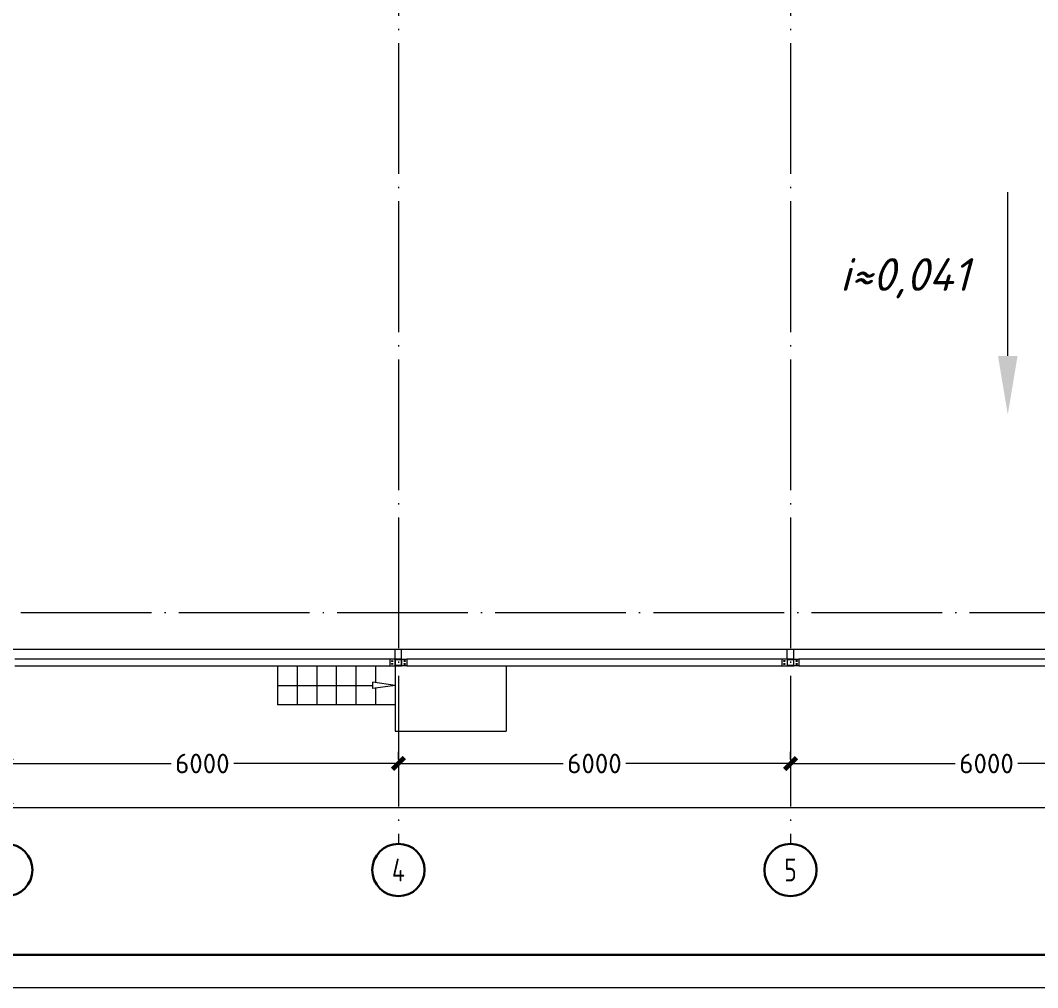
# Model space of a CAD drawing. Extents: x -965262 to 1142518, y -357520 to 71675.
# Drawn here: x -705992 to -690425, y -240088 to -225286 of the extents above; entities that cross this region are included whole.
import ezdxf

# ---------------------------------------------------------------- set-up
doc = ezdxf.new("R2010")
doc.units = 0
doc.header["$LTSCALE"] = 10
doc.linetypes.add('DOTE', pattern=[2.42, 2, -0.2, 0.02, -0.2])
doc.layers.get('0').update_dxf_attribs({"linetype": 'CONTINUOUS', "lineweight": 30})
doc.layers.get('Defpoints').update_dxf_attribs({"linetype": 'CONTINUOUS'})
doc.layers.add('DOTE', color=7, linetype='DOTE', lineweight=9)
doc.styles.add('GOST 2.304', font='isocpeur.ttf', dxfattribs={"width": 0.75, "height": 250})
doc.styles.get("Standard").update_dxf_attribs({"font": 'isocpeur.ttf', "height": 300})
doc.dimstyles.get("Standard").update_dxf_attribs({"dimscale": 100, "dimtxt": 300, "dimasz": 1.8, "dimexe": 1.8, "dimexo": 0.625, "dimgap": 0.9, "dimtad": 0, "dimdec": 0, "dimzin": 0, "dimdsep": 46, "dimtxsty": 'Standard', "dimblk": 'ARCHTICK', "dimcen": 0.9, "dimclrd": 256, "dimclre": 256, "dimclrt": 256, "dimadec": 0, "dimazin": 0, "dimtfac": 1, "dimtdec": 0, "dimtofl": 0, "dimtmove": 0, "dimatfit": 3, "dimfxl": 1, "dimtolj": 1, "dimtzin": 0, "dimlwd": 15, "dimlwe": 15, "dimarcsym": 0})

# ---------------------------------------------------------------- blocks, each defined once
blk = doc.blocks.new('_ArchTick')
at = {"color": 0, "linetype": 'ByBlock', "lineweight": 0, "const_width": 0.4}
blk.add_lwpolyline([(-0.5, -0.5), (0.5, 0.5)], dxfattribs=at)
blk = doc.blocks.new('*D161')
at = {"lineweight": 15, "transparency": 16777216}
for p, q in [((-694207, -236595), (-694207, -236478)), ((-688207, -236595), (-688207, -236478)), ((-694207, -236658), (-691687, -236658)), ((-688207, -236658), (-690727, -236658))]:
    blk.add_line(p, q, dxfattribs=at)
at = {"layer": 'Defpoints', "color": 0, "lineweight": 15, "transparency": 16777216}
for p in [(-694207, -236658), (-694207, -236658), (-688207, -236658)]:
    blk.add_point(p, dxfattribs=at)
at = {"lineweight": 15, "transparency": 16777216, "xscale": 180, "yscale": 180, "zscale": 180, "rotation": 180}
blk.add_blockref('_ArchTick', (-694207, -236658), dxfattribs=at)
at = {"lineweight": 15, "transparency": 16777216, "xscale": 180, "yscale": 180, "zscale": 180}
blk.add_blockref('_ArchTick', (-688207, -236658), dxfattribs=at)
at = {"lineweight": 15, "transparency": 16777216, "insert": (-691207, -236658), "char_height": 300, "attachment_point": 5}
blk.add_mtext('\\A1;6000', dxfattribs=at)
blk = doc.blocks.new('*D162')
at = {"lineweight": 15, "transparency": 16777216}
for p, q in [((-700207, -236595), (-700207, -236478)), ((-694207, -236595), (-694207, -236478)), ((-700207, -236658), (-697687, -236658)), ((-694207, -236658), (-696727, -236658))]:
    blk.add_line(p, q, dxfattribs=at)
at = {"layer": 'Defpoints', "color": 0, "lineweight": 15, "transparency": 16777216}
for p in [(-700207, -236658), (-700207, -236658), (-694207, -236658)]:
    blk.add_point(p, dxfattribs=at)
at = {"lineweight": 15, "transparency": 16777216, "xscale": 180, "yscale": 180, "zscale": 180, "rotation": 180}
blk.add_blockref('_ArchTick', (-700207, -236658), dxfattribs=at)
at = {"lineweight": 15, "transparency": 16777216, "xscale": 180, "yscale": 180, "zscale": 180}
blk.add_blockref('_ArchTick', (-694207, -236658), dxfattribs=at)
at = {"lineweight": 15, "transparency": 16777216, "insert": (-697207, -236658), "char_height": 300, "attachment_point": 5}
blk.add_mtext('\\A1;6000', dxfattribs=at)
blk = doc.blocks.new('*D163')
at = {"lineweight": 15, "transparency": 16777216}
for p, q in [((-706207, -236595), (-706207, -236478)), ((-700207, -236595), (-700207, -236478)), ((-706207, -236658), (-703687, -236658)), ((-700207, -236658), (-702727, -236658))]:
    blk.add_line(p, q, dxfattribs=at)
at = {"layer": 'Defpoints', "color": 0, "lineweight": 15, "transparency": 16777216}
for p in [(-706207, -236658), (-706207, -236658), (-700207, -236658)]:
    blk.add_point(p, dxfattribs=at)
at = {"lineweight": 15, "transparency": 16777216, "xscale": 180, "yscale": 180, "zscale": 180, "rotation": 180}
blk.add_blockref('_ArchTick', (-706207, -236658), dxfattribs=at)
at = {"lineweight": 15, "transparency": 16777216, "xscale": 180, "yscale": 180, "zscale": 180}
blk.add_blockref('_ArchTick', (-700207, -236658), dxfattribs=at)
at = {"lineweight": 15, "transparency": 16777216, "insert": (-703207, -236658), "char_height": 300, "attachment_point": 5}
blk.add_mtext('\\A1;6000', dxfattribs=at)
blk = doc.blocks.new('*D168')
at = {"lineweight": 15, "transparency": 16777216}
for p, q in [((-706207, -237270), (-706207, -237153)), ((-670207, -237270), (-670207, -237153)), ((-706207, -237333), (-688792, -237333)), ((-670207, -237333), (-687622, -237333))]:
    blk.add_line(p, q, dxfattribs=at)
at = {"layer": 'Defpoints', "color": 0, "lineweight": 15, "transparency": 16777216}
for p in [(-706207, -237333), (-670207, -237333, -1451), (-670207, -237333)]:
    blk.add_point(p, dxfattribs=at)
at = {"lineweight": 15, "transparency": 16777216, "xscale": 180, "yscale": 180, "zscale": 180, "rotation": 180}
blk.add_blockref('_ArchTick', (-706207, -237333), dxfattribs=at)
at = {"lineweight": 15, "transparency": 16777216, "xscale": 180, "yscale": 180, "zscale": 180}
blk.add_blockref('_ArchTick', (-670207, -237333), dxfattribs=at)
at = {"lineweight": 15, "transparency": 16777216, "insert": (-688207, -237333), "char_height": 300, "attachment_point": 5}
blk.add_mtext('\\A1;36000', dxfattribs=at)

msp = doc.modelspace()

# ---------------------------------------------------------------- linework, layer by layer
at = {"lineweight": 15, "ltscale": 100}
msp.add_line((-690882.6, -230421, -3259.8), (-690882.6, -227913.4, -3259.8), dxfattribs=at)
at = {"color": 86, "lineweight": 15}
msp.add_line((-670122.4, -234912.1, 1668.2), (-724766.4, -234912.1, 1668.2), dxfattribs=at)
at = {"lineweight": 15}
for p, q in [((-700337.4, -235062.1, 1668.2), (-706077.4, -235062.1, 1668.2)), ((-700257.4, -235062.1, -3259.8), (-700337.4, -235062.1, -3259.8)), ((-700337.4, -235062.1, -3259.8), (-700337.4, -235162.1, -3259.8)), ((-700257.4, -235062.1, -3259.8), (-700257.4, -234912.1, -3259.8)), ((-700257.4, -235062.1, -3259.8), (-700257.4, -235162.1, -3259.8)), ((-700157.4, -235062.1, -3259.8), (-700257.4, -235062.1, -3259.8)), ((-700157.4, -235062.1, -3259.8), (-700157.4, -234912.1, -3259.8)), ((-700157.4, -235162.1, -3259.8), (-700157.4, -235062.1, -3259.8)), ((-700157.4, -235062.1, -3259.8), (-700077.4, -235062.1, -3259.8)), ((-700077.4, -235062.1, -3259.8), (-700077.4, -235162.1, -3259.8)), ((-694337.4, -235062.1, 1668.2), (-700077.4, -235062.1, 1668.2)), ((-694257.4, -235062.1, -3259.8), (-694337.4, -235062.1, -3259.8)), ((-694337.4, -235062.1, -3259.8), (-694337.4, -235162.1, -3259.8)), ((-694257.4, -235062.1, -3259.8), (-694257.4, -234912.1, -3259.8)), ((-694257.4, -235062.1, -3259.8), (-694257.4, -235162.1, -3259.8)), ((-694157.4, -235062.1, -3259.8), (-694257.4, -235062.1, -3259.8)), ((-694157.4, -235062.1, -3259.8), (-694157.4, -234912.1, -3259.8)), ((-694157.4, -235162.1, -3259.8), (-694157.4, -235062.1, -3259.8)), ((-694157.4, -235062.1, -3259.8), (-694077.4, -235062.1, -3259.8)), ((-694077.4, -235062.1, -3259.8), (-694077.4, -235162.1, -3259.8)), ((-688337.4, -235062.1, 1668.2), (-694077.4, -235062.1, 1668.2)), ((-706077.4, -235162.1, 1668.2), (-700337.4, -235162.1, 1668.2)), ((-702057.3, -235162.1), (-702057.3, -235762.1)), ((-701757.3, -235162.1), (-701757.3, -235762.1)), ((-701457.3, -235162.1), (-701457.3, -235762.1)), ((-701157.3, -235162.1), (-701157.3, -235762.1)), ((-700857.3, -235162.1), (-700857.3, -235762.1)), ((-700557.3, -235162.1), (-700557.3, -235418.8)), ((-700337.4, -235162.1, -3259.8), (-700257.4, -235162.1, -3259.8)), ((-700293.8, -235132.1, -3259.8), (-700311.1, -235132.1, -3259.8)), ((-700257.4, -235162.1, -3259.8), (-700157.4, -235162.1, -3259.8)), ((-700257.3, -235162.1), (-700257.3, -236162.1)), ((-700255.1, -235064.4, -3259.8), (-700159.7, -235064.4, -3259.8)), ((-700255.1, -235159.8, -3259.8), (-700255.1, -235064.4, -3259.8)), ((-700159.7, -235158.9, -3259.8), (-700255.1, -235158.9, -3259.8)), ((-700255.1, -235158.9, -3259.8), (-700159.7, -235158.9, -3259.8)), ((-700159.7, -235159.8, -3259.8), (-700255.1, -235159.8, -3259.8)), ((-700159.7, -235064.4, -3259.8), (-700159.7, -235159.8, -3259.8)), ((-700077.4, -235162.1, -3259.8), (-700157.4, -235162.1, -3259.8)), ((-700121.1, -235132.1, -3259.8), (-700103.8, -235132.1, -3259.8)), ((-700077.4, -235162.1, 1668.2), (-694337.4, -235162.1, 1668.2)), ((-698557.4, -235162.1), (-698557.4, -236162.1)), ((-694337.4, -235162.1, -3259.8), (-694257.4, -235162.1, -3259.8)), ((-694293.8, -235132.1, -3259.8), (-694311.1, -235132.1, -3259.8)), ((-694257.4, -235162.1, -3259.8), (-694157.4, -235162.1, -3259.8)), ((-694255.1, -235064.4, -3259.8), (-694159.7, -235064.4, -3259.8)), ((-694255.1, -235159.8, -3259.8), (-694255.1, -235064.4, -3259.8)), ((-694159.7, -235158.9, -3259.8), (-694255.1, -235158.9, -3259.8)), ((-694255.1, -235158.9, -3259.8), (-694159.7, -235158.9, -3259.8)), ((-694159.7, -235159.8, -3259.8), (-694255.1, -235159.8, -3259.8)), ((-694159.7, -235064.4, -3259.8), (-694159.7, -235159.8, -3259.8)), ((-694077.4, -235162.1, -3259.8), (-694157.4, -235162.1, -3259.8)), ((-694121.1, -235132.1, -3259.8), (-694103.8, -235132.1, -3259.8)), ((-694077.4, -235162.1, 1668.2), (-688337.4, -235162.1, 1668.2)), ((-702057.3, -235462.1), (-700596.7, -235462.1)), ((-700257.3, -235462.1), (-700596.7, -235413.1)), ((-700596.7, -235511.1), (-700596.7, -235413.1)), ((-700257.3, -235462.1), (-700596.7, -235511.1)), ((-700557.3, -235505.4), (-700557.3, -235762.1)), ((-700257.3, -236162.1), (-698557.4, -236162.1))]:
    msp.add_line(p, q, dxfattribs=at)
at = {"lineweight": 15, "ltscale": 200}
msp.add_line((-700257.3, -235762.1), (-702057.3, -235762.1), dxfattribs=at)
at = {"lineweight": 15, "elevation": -1808.5}
msp.add_lwpolyline([(-613462.4, -240087.8), (-613462.4, -155987.8), (-732362.4, -155987.8), (-732362.4, -240087.8)], close=True, dxfattribs=at)
at = {"elevation": -1808.5}
msp.add_lwpolyline([(-613962.4, -239587.8), (-613962.4, -156487.8), (-730362.4, -156487.8), (-730362.4, -239587.8)], close=True, dxfattribs=at)
at = {"lineweight": 15}
for centre in [(-700302.4, -235089.6, -3259.8), (-700302.4, -235134.6, -3259.8), (-700112.4, -235089.6, -3259.8), (-700112.4, -235134.6, -3259.8), (-694302.4, -235089.6, -3259.8), (-694302.4, -235134.6, -3259.8), (-694112.4, -235089.6, -3259.8), (-694112.4, -235134.6, -3259.8)]:
    msp.add_circle(centre, 9, dxfattribs=at)
at = {"lineweight": 15, "ltscale": 100}
msp.add_solid([(-690732.6, -230421, -3259.8), (-691032.6, -230421, -3259.8), (-690882.6, -231321, -3259.8)], dxfattribs=at)
at = {"layer": 'DOTE', "ltscale": 100, "extrusion": (0, -1, 0)}
for p, q in [((-700207.4, -162715.3, -4711.1), (-700207.4, -237887.4, -4711.1)), ((-694207.4, -162715.3, -4711.1), (-694207.4, -237887.4, -4711.1))]:
    msp.add_line(p, q, dxfattribs=at)
at = {"layer": 'DOTE', "ltscale": 100}
msp.add_line((-670106.2, -234352.1, -4711.1), (-728562.7, -234352.1, -4711.1), dxfattribs=at)
at = {"layer": 'DOTE', "linetype": 'Continuous', "lineweight": 30}
for centre in [(-706207.4, -238287.4, -4711.1), (-700207.4, -238287.4, -4711.1), (-694207.4, -238287.4, -4711.1)]:
    msp.add_circle(centre, 400, dxfattribs=at)

# ---------------------------------------------------------------- texts
at = {"ltscale": 25, "insert": (-692459, -229233.2, -3259.8), "char_height": 500, "width": 23113.568, "attachment_point": 5, "style": 'GOST 2.304'}
msp.add_mtext('{\\fISOCPEUR|b0|i1|c204|p34;\\W1;i≈0,041}', dxfattribs=at)
at = {"layer": 'DOTE', "linetype": 'Continuous', "lineweight": 30, "ltscale": 100, "char_height": 350, "width": 800, "attachment_point": 5, "style": 'GOST 2.304'}
for s, insert in [('4', (-700207.4, -238287.4, -4711.1)), ('5', (-694207.4, -238287.4, -4711.1))]:
    msp.add_mtext(s, dxfattribs=dict(at, insert=insert))

# ---------------------------------------------------------------- dimensions: what is measured, and where the dimension line sits
at = {"lineweight": 15}
for base, p1, p2, picture, middle in [((-706207.4, -236657.7, -3259.8), (-700207.4, -236657.7, -3259.8), (-706207.4, -236657.7, -3259.8), '*D163', (-703207.4, -236657.7, -3259.8)), ((-700207.4, -236657.7, -3259.8), (-694207.4, -236657.7, -3259.8), (-700207.4, -236657.7, -3259.8), '*D162', (-697207.4, -236657.7, -3259.8)), ((-694207.4, -236657.7, -3259.8), (-688207.4, -236657.7, -3259.8), (-694207.4, -236657.7, -3259.8), '*D161', (-691207.4, -236657.7, -3259.8)), ((-670207.4, -237332.9, -3259.8), (-706207.4, -237332.9, -3259.8), (-670207.4, -237332.9, -4711.1), '*D168', (-688207.4, -237332.9, -3259.8))]:
    dim = msp.add_linear_dim(base=base, p1=p1, p2=p2, dimstyle='Standard', dxfattribs=at)
    dim.commit()
    dim.dimension.update_dxf_attribs({"geometry": picture, "text_midpoint": middle})

doc.saveas('drawing.dxf')
